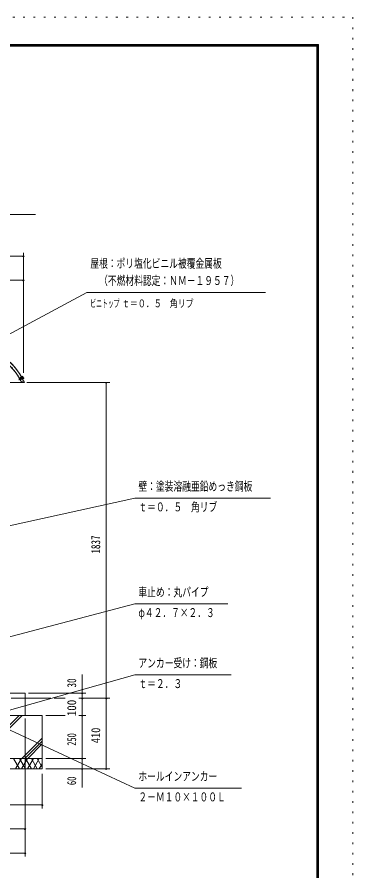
# Model space of a CAD drawing. Units: millimetres, scale not verified. Extents: x -21353 to 21363, y -10500 to 10500.
# Drawn here: x 16473 to 21363, y -1915 to 10500 of the extents above; entities that cross this region are included whole.
import ezdxf
from ezdxf.enums import TextEntityAlignment as Align

# ---------------------------------------------------------------- set-up
doc = ezdxf.new("R2010")
doc.units = ezdxf.units.MM
doc.header["$LTSCALE"] = 50
for name, pattern in [('USER2', [10, 4, -6]), ('USER3', [24, 12, -5, 2, -5]), ('USER4', [3, 0.5, -2.5])]:
    doc.linetypes.add(name, pattern=pattern)
for name, color, linetype, lineweight in [('0-6_2-0BOLD', 7, 'Continuous', 18), ('0-7_2-1HIDDEN', 3, 'USER2', 18), ('0-8_2-2CENTER', 3, 'USER3', 18), ('0-9_2-4THIN', 4, 'Continuous', 18), ('0-A_2-5DIM', 3, 'Continuous', 18), ('0-B_2-6HATCH', 2, 'Continuous', 18), ('0-C_F-F', 5, 'Continuous', 18), ('0-D_F-E_J_ADD', 5, 'USER4', 18)]:
    doc.layers.add(name, color=color, linetype=linetype, lineweight=lineweight)
doc.styles.add('ＭＳ ゴシック', font='')
doc.styles.get('ＭＳ ゴシック').set_extended_font_data('MS Gothic')

msp = doc.modelspace()

# ---------------------------------------------------------------- linework, layer by layer
at = {"layer": '0-6_2-0BOLD'}
for p, q in [((16513.96, 5223.89), (16534.09, 5235.07)), ((16536.7, 5258.69), (16526.21, 5252.85)), ((16535.32, 5236.45), (16545.81, 5242.28)), ((16555.49, 5269.11), (16544.99, 5263.29)), ((16554.1, 5246.88), (16564.6, 5252.71)), ((16361.48, 5187.62), (16579.26, 5187.62)), ((16568.53, 5210.16), (16534.88, 5193.61)), ((16589.38, 594.93), (16964.39, 594.93)), ((16839.38, -280.07), (15339.39, -280.07))]:
    msp.add_line(p, q, dxfattribs=at)
for points in [[(16524.38, 5252.55), (16504.25, 5241.38), (16513.96, 5223.89), (16508.86, 5225.35), (16502.79, 5236.28), (16504.25, 5241.38)], [(16536.89, 5230.04), (16521.59, 5257.58), (16521.65, 5261.06), (16532.15, 5266.89)], [(16550.37, 5234.08), (16539.87, 5228.25), (16536.89, 5230.04)], [(16540.43, 5271.49), (16550.93, 5277.32), (16553.92, 5275.53), (16569.21, 5247.99), (16569.15, 5244.51), (16558.65, 5238.68)], [(16164.39, 668), (16589.38, 669.93), (16589.38, 344.93)], [(11589.39, -430.07), (13089.39, -430.07), (13089.39, 469.93), (15339.39, 469.93), (15339.39, -430.07), (16839.38, -430.07), (16839.38, 344.93), (15339.39, 344.93)]]:
    msp.add_lwpolyline(points, dxfattribs=at)
for points in [[(16530.94, 5269.06), (16534.44, 5271), (16555.07, 5233.84), (16551.57, 5231.9)], [(16535.73, 5271.72), (16539.23, 5273.66), (16559.86, 5236.51), (16556.36, 5234.56)]]:
    msp.add_lwpolyline(points, close=True, dxfattribs=at)
for centre, radius, start, end in [((15693.6, 4779.9), 937.5, 29.64818, 86.18591), ((15693.6, 4779.9), 973.75, 26.18593, 86.18591), ((15693.6, 4779.9), 975, 24.71965, 86.18591), ((15693.6, 4779.9), 937.5, 26.18593, 28.42587), ((16528.69, 5259.6), 7.19, 209.05186, 249.77867), ((16552.1, 5256.5), 26.15, 188.02208, 230.07289), ((16542.36, 5234.99), 7.19, 168.32504, 209.05186), ((16548.45, 5270.57), 7.19, 348.31055, 29.03735), ((16538.7, 5249.07), 26.15, 8.01195, 50.06276), ((16562.11, 5245.96), 7.19, 29.03735, 69.76418)]:
    msp.add_arc(centre, radius, start, end, dxfattribs=at)
at = {"layer": '0-7_2-1HIDDEN'}
msp.add_line((16589.38, 594.93), (11089.39, 594.93), dxfattribs=at)
for start, end in [(29.64737, 86.18591), (26.18593, 28.42667)]:
    msp.add_arc((15693.6, 4779.9), 938.75, start, end, dxfattribs=at)
at = {"layer": '0-8_2-2CENTER'}
msp.add_line((16568.12, 5265.4), (16499.27, 5227.17), dxfattribs=at)
at = {"layer": '0-9_2-4THIN'}
for p, q in [((16503.28, 5237.98), (16525.6, 5250.36)), ((16532.88, 5237.25), (16510.56, 5224.87))]:
    msp.add_line(p, q, dxfattribs=at)
at = {"layer": '0-A_2-5DIM'}
for p, q in [((10764.38, 7024.05), (16564.38, 7024.05)), ((16574.38, 7024.05), (16554.38, 7024.05)), ((16564.38, 7074.05), (16564.38, 5328.86)), ((16564.38, 6674.05), (10764.38, 6674.05)), ((16574.38, 6674.05), (16554.38, 6674.05)), ((17489.38, 6497.08), (15980.39, 5689.21)), ((16616.01, 5187.62), (17821.84, 5187.62)), ((17781.84, 5187.62), (17761.84, 5187.62)), ((17771.84, 5187.62), (17771.84, -430.07)), ((17421.84, 939.93), (17421.84, -700.07)), ((17471.84, 669.93), (16639.38, 669.93)), ((17431.84, 669.93), (17411.84, 669.93)), ((17014.39, 594.93), (17171.11, 594.93)), ((17371.84, 594.93), (17821.84, 594.93)), ((17431.84, 594.93), (17411.84, 594.93)), ((17781.84, 594.93), (17761.84, 594.93)), ((16589.38, -1705.07), (16589.38, 302.07)), ((16889.38, 344.93), (17171.11, 344.93)), ((17371.84, 344.93), (17471.84, 344.93)), ((17431.84, 344.93), (17411.84, 344.93)), ((17471.84, -280.07), (16889.38, -280.07)), ((17431.84, -280.07), (17411.84, -280.07)), ((17821.84, -430.07), (16889.38, -430.07)), ((17431.84, -430.07), (17411.84, -430.07)), ((17781.84, -430.07), (17761.84, -430.07)), ((16839.38, -505.07), (16839.38, -1005.07)), ((16839.38, -955.07), (11589.39, -955.07)), ((16849.38, -955.07), (16829.38, -955.07)), ((16589.38, -1305.07), (11089.39, -1305.07)), ((16599.39, -1305.07), (16579.39, -1305.07)), ((11089.39, -1655.07), (16589.38, -1655.07)), ((16599.39, -1655.07), (16579.39, -1655.07))]:
    msp.add_line(p, q, dxfattribs=at)
for points in [[(14282.97, 5873.9), (15039.38, 7629.93), (16739.38, 7629.93)], [(15736.06, 2969.04), (18189.39, 3505.93), (20164.38, 3505.93)], [(19539.38, 1969.31), (18189.39, 1969.31), (15957.27, 1382.71)], [(16167.36, 369.69), (18189.39, 936.79), (19589.38, 936.79)], [(16095.51, 259.01), (18189.39, -710.7), (19739.38, -710.7)]]:
    msp.add_lwpolyline(points, dxfattribs=at)
for centre in [(16564.38, 7024.05), (16564.38, 6674.05), (17771.84, 5187.62), (17421.84, 669.93), (17421.84, 594.93), (17771.84, 594.93), (17421.84, 344.93), (17421.84, -280.07), (17421.84, -430.07), (17771.84, -430.07), (16839.38, -955.07), (16589.39, -1305.07), (16589.39, -1655.07)]:
    msp.add_arc(centre, 10, 180, 0, dxfattribs=at)
at = {"layer": '0-B_2-6HATCH', "color": 3}
msp.add_line((17489.38, 6497.08), (20089.38, 6497.08), dxfattribs=at)
at = {"layer": '0-B_2-6HATCH'}
for p, q in [((16504.07, 344.93), (15879.07, -280.07)), ((15921.49, -280.07), (16546.49, 344.93)), ((16543.75, -280.07), (16839.38, 15.57)), ((16839.38, -26.86), (16586.17, -280.07)), ((16628.6, -280.07), (16839.38, -69.28)), ((16421.36, -280.07), (16507.97, -430.07)), ((16536.83, -280.07), (16450.23, -430.07)), ((16594.57, -430.07), (16507.96, -280.07)), ((16536.83, -430.07), (16623.44, -280.07)), ((16594.57, -280.06), (16681.18, -430.06)), ((16710.04, -280.06), (16623.44, -430.06)), ((16767.78, -430.06), (16681.17, -280.06)), ((16710.04, -430.06), (16796.64, -280.06)), ((16767.78, -280.06), (16839.38, -404.08)), ((16839.38, -356.03), (16796.64, -430.06))]:
    msp.add_line(p, q, dxfattribs=at)
at = {"layer": '0-C_F-F'}
for points in [[(20863.33, -10000), (-7836.67, -10000), (-7836.67, 10100), (20863.33, 10100)], [(20860.83, -9997.5), (-7834.17, -9997.5), (-7834.17, 10097.5), (20860.83, 10097.5)], [(20858.33, -9995), (20858.33, 10095), (-7831.67, 10095), (-7831.67, -9995)], [(20855.83, -9992.5), (-7829.17, -9992.5), (-7829.17, 10092.5), (20855.83, 10092.5)], [(20853.33, -9990), (20853.33, 10090), (-7826.67, 10090), (-7826.67, -9990)], [(20850.83, -9987.5), (-7824.17, -9987.5), (-7824.17, 10087.5), (20850.83, 10087.5)], [(20848.33, -9985), (20848.33, 10085), (-7821.67, 10085), (-7821.67, -9985)], [(20845.83, -9982.5), (-7819.17, -9982.5), (-7819.17, 10082.5), (20845.83, 10082.5)], [(20843.33, -9980), (-7816.67, -9980), (-7816.67, 10080), (20843.33, 10080)], [(20840.83, -9977.5), (-7814.17, -9977.5), (-7814.17, 10077.5), (20840.83, 10077.5)], [(20838.33, -9975), (20838.33, 10075), (-7811.67, 10075), (-7811.67, -9975)]]:
    msp.add_lwpolyline(points, close=True, dxfattribs=at)
at = {"layer": '0-D_F-E_J_ADD'}
msp.add_lwpolyline([(21363.33, -10500), (-8336.67, -10500), (-8336.67, 10500), (21363.33, 10500)], close=True, dxfattribs=at)

# ---------------------------------------------------------------- texts
at = {"layer": '0-A_2-5DIM', "color": 7, "style": 'ＭＳ ゴシック', "width": 0.7}
for s, p in [('壁：塗装溶融亜鉛めっき鋼板', (18239.39, 3573.69)), ('ｔ＝０．５\u3000角リブ', (18239.38, 3273.69)), ('車止め：丸パイプ', (18239.38, 2037.08)), ('φ４２．７×２．３', (18239.38, 1737.08)), ('アンカー受け：鋼板', (18239.38, 1004.56)), ('ｔ＝２．３', (18239.38, 704.56)), ('ホールインアンカー', (18239.38, -642.93)), ('２－Ｍ１０×１００Ｌ', (18239.38, -942.93))]:
    msp.add_text(s, height=130.2, dxfattribs=at).set_placement(p, align=Align.BOTTOM_LEFT)
at = {"layer": '0-A_2-5DIM', "color": 7, "style": 'ＭＳ ゴシック'}
for s, width, p in [('1837', 0.75, (17721.84, 2697.87)), ('30', 0.75, (17371.84, 751.61)), ('100', 0.9, (17371.84, 334.35)), ('410', 0.85, (17721.84, -57.64)), ('250', 0.65, (17371.84, -94.4)), ('60', 0.7, (17371.84, -667.19))]:
    msp.add_text(s, height=130.2, rotation=90, dxfattribs=dict(at, width=width)).set_placement(p, align=Align.BOTTOM_LEFT)
at = {"layer": '0-B_2-6HATCH', "color": 7, "style": 'ＭＳ ゴシック'}
for s, height, width, p in [('屋根：ポリ塩化ビニル被覆金属板', 130.2, 0.7, (17539.39, 6814.84)), ('\u3000（不燃材料認定：ＮＭ－１９５７）', 130.2, 0.7, (17539.39, 6564.85)), ('ビニトップ ', 110.7, 0.55, (17539.38, 6247.08)), ('ｔ＝０．５\u3000角リブ', 110.7, 0.75, (17998.66, 6247.08))]:
    msp.add_text(s, height=height, dxfattribs=dict(at, width=width)).set_placement(p, align=Align.BOTTOM_LEFT)

doc.saveas('drawing.dxf')
